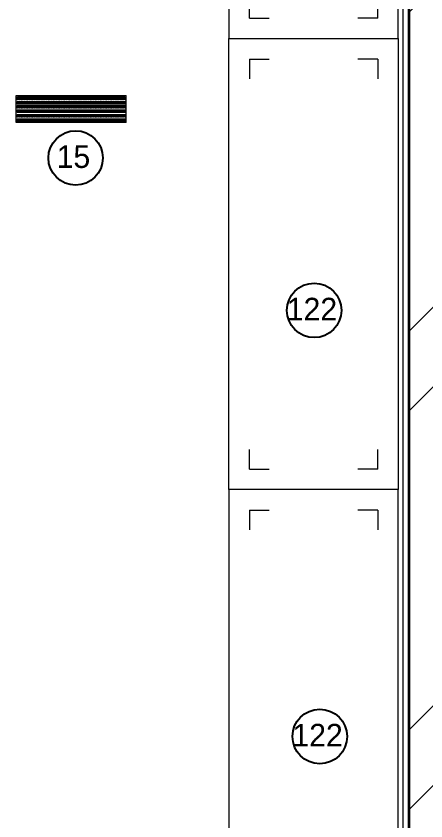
# Model space of a CAD drawing. Header units: millimetres. Extents: x -34838 to 729576, y -214038 to 121482.
# Drawn here: x 610618 to 612070, y -54124 to -51269 of the extents above; entities that cross this region are included whole.
import ezdxf

# ---------------------------------------------------------------- set-up
doc = ezdxf.new("R2010")
doc.units = ezdxf.units.MM
doc.header["$MEASUREMENT"] = 0
for name, color, linetype, lineweight in [('S-Prof__Обладнання__Мухоловки', 160, 'Continuous', 5), ('АБ _ 0 _ СТІНИ _ ЗОВНІШНІ .3D_Ном._пера__27', 7, 'Continuous', 35), ('АП _ ТЕП _ ЗОНИ ПРИМІЩЕНЬ .3D_Ном._пера__122', 255, 'Continuous', 0), ('ТХ Вспомогательное оборудование', 86, 'Continuous', 9)]:
    doc.layers.add(name, color=color, linetype=linetype, lineweight=lineweight)
doc.layers.add('АБ _ 0 _ СТІНИ _ ЗОВНІШНІ .3D', color=7, linetype='Continuous')

# ---------------------------------------------------------------- blocks, each defined once
blk = doc.blocks.new('Стена_37_4', base_point=(85890, -2075))
at = {"layer": 'АБ _ 0 _ СТІНИ _ ЗОВНІШНІ .3D', "linetype": 'Continuous', "lineweight": 0, "true_color": 0x000000}
h = blk.add_hatch(dxfattribs=at)
h.set_pattern_fill('М___ЦЕГЛА_ОБЛИЧКУВАЛЬНА__3E', color=18, style=0, pattern_type=2)
h.set_pattern_definition([(45, (0, 0), (-707.107, 707.107), []), (45, (-141.4, 141.4), (-707.107, 707.107), [])])
h.paths.add_polyline_path([(85830, 6910.5), (85830, -1950), (85950, -1950), (85950, 6910.5)])
at = {"layer": 'АБ _ 0 _ СТІНИ _ ЗОВНІШНІ .3D_Ном._пера__27', "color": 7, "linetype": 'Continuous', "lineweight": 35}
blk.add_line((85830, 6910.5), (85830, -1950), dxfattribs=at)
blk = doc.blocks.new('Стеллаж СН-1600 серия 600')
at = {"layer": 'ТХ Вспомогательное оборудование', "color": 0}
blk.add_lwpolyline([(0, 0), (1600, 0), (1600, 600), (0, 600)], close=True, dxfattribs=at)
for points in [[(72.7, 527.3), (72.7, 457.3)], [(72.7, 527.3), (142.7, 527.3)], [(1527.3, 527.3), (1457.3, 527.3)], [(1527.3, 527.3), (1527.3, 457.3)], [(72.7, 72.7), (72.7, 142.7)], [(1527.3, 72.7), (1527.3, 142.7)], [(72.7, 72.7), (142.7, 72.7)], [(1527.3, 72.7), (1457.3, 72.7)]]:
    blk.add_lwpolyline(points, dxfattribs=at)
blk = doc.blocks.new('Лампа')
for p, q in [((410591542.8, 1679304307.7), (410591932.8, 1679304307.7)), ((410591542.8, 1679304307.7), (410591542.8, 1679304302.7)), ((410591542.8, 1679304302.7), (410591542.8, 1679304297.7)), ((410591547.8, 1679304300.2), (410591542.8, 1679304300.2)), ((410591547.8, 1679304305.2), (410591928.1, 1679304305.2)), ((410591547.8, 1679304295.2), (410591547.8, 1679304305.2)), ((410591547.8, 1679304300.2), (410591928.2, 1679304300.2)), ((410591928.1, 1679304305.2), (410591928.2, 1679304295.2)), ((410591928.2, 1679304300.2), (410591933.1, 1679304300.2)), ((410591932.8, 1679304307.7), (410591932.8, 1679304302.7)), ((410591932.8, 1679304302.7), (410591932.8, 1679304297.7)), ((410591542.8, 1679304297.7), (410591542.8, 1679304292.7)), ((410591542.8, 1679304292.7), (410591542.8, 1679304287.7)), ((410591542.8, 1679304287.7), (410591542.8, 1679304282.7)), ((410591547.8, 1679304284.6), (410591542.8, 1679304284.6)), ((410591542.8, 1679304282.7), (410591542.8, 1679304277.7)), ((410591542.8, 1679304277.7), (410591542.8, 1679304272.7)), ((410591542.8, 1679304272.7), (410591542.8, 1679304267.7)), ((410591928.1, 1679304295.2), (410591547.8, 1679304295.2)), ((410591547.8, 1679304279.6), (410591547.8, 1679304289.6)), ((410591547.8, 1679304284.6), (410591928.2, 1679304284.6)), ((410591928.1, 1679304279.6), (410591547.8, 1679304279.6)), ((410591547.8, 1679304273.3), (410591928.1, 1679304273.3)), ((410591547.8, 1679304263.3), (410591547.8, 1679304273.3)), ((410591928.1, 1679304289.6), (410591928.2, 1679304279.6)), ((410591928.1, 1679304273.3), (410591928.2, 1679304263.3)), ((410591928.2, 1679304284.6), (410591933.1, 1679304284.6)), ((410591932.8, 1679304297.7), (410591932.8, 1679304277.7)), ((410591932.8, 1679304277.7), (410591932.8, 1679304272.7)), ((410591932.8, 1679304272.7), (410591932.8, 1679304267.7)), ((410591547.8, 1679304268.3), (410591542.8, 1679304268.3)), ((410591542.8, 1679304267.7), (410591542.8, 1679304262.7)), ((410591542.8, 1679304262.7), (410591542.8, 1679304257.7)), ((410591542.8, 1679304257.7), (410591542.8, 1679304252.7)), ((410591547.8, 1679304252.8), (410591542.8, 1679304252.8)), ((410591542.8, 1679304252.7), (410591542.8, 1679304247.7)), ((410591542.8, 1679304247.7), (410591542.8, 1679304242.7)), ((410591542.8, 1679304242.7), (410591542.8, 1679304237.7)), ((410591547.8, 1679304268.3), (410591928.2, 1679304268.3)), ((410591928.1, 1679304263.3), (410591547.8, 1679304263.3)), ((410591547.8, 1679304247.8), (410591547.8, 1679304257.8)), ((410591547.8, 1679304252.8), (410591928.2, 1679304252.8)), ((410591928.1, 1679304247.8), (410591547.8, 1679304247.8)), ((410591547.8, 1679304243.3), (410591928.1, 1679304243.3)), ((410591547.8, 1679304233.3), (410591547.8, 1679304243.3)), ((410591928.1, 1679304257.8), (410591928.2, 1679304247.8)), ((410591928.1, 1679304243.3), (410591928.2, 1679304233.3)), ((410591928.2, 1679304268.3), (410591933.1, 1679304268.3)), ((410591928.2, 1679304252.8), (410591933.1, 1679304252.8)), ((410591932.8, 1679304267.7), (410591932.8, 1679304262.7)), ((410591932.8, 1679304262.7), (410591932.8, 1679304257.7)), ((410591932.8, 1679304257.7), (410591932.8, 1679304252.7)), ((410591932.8, 1679304252.7), (410591932.8, 1679304247.7)), ((410591932.8, 1679304247.7), (410591932.8, 1679304242.7)), ((410591932.8, 1679304242.7), (410591932.8, 1679304237.7)), ((410591547.8, 1679304238.3), (410591542.8, 1679304238.3)), ((410591542.8, 1679304237.7), (410591542.8, 1679304232.7)), ((410591542.8, 1679304232.7), (410591542.8, 1679304227.7)), ((410591542.8, 1679304227.7), (410591542.8, 1679304222.7)), ((410591547.8, 1679304222.8), (410591542.8, 1679304222.8)), ((410591542.8, 1679304222.7), (410591542.8, 1679304217.7)), ((410591542.8, 1679304217.7), (410591542.8, 1679304212.7)), ((410591547.8, 1679304238.3), (410591928.2, 1679304238.3)), ((410591928.1, 1679304233.3), (410591547.8, 1679304233.3)), ((410591547.8, 1679304217.8), (410591547.8, 1679304227.8)), ((410591547.8, 1679304222.8), (410591928.2, 1679304222.8)), ((410591928.1, 1679304217.8), (410591547.8, 1679304217.8)), ((410591928.1, 1679304227.8), (410591928.2, 1679304217.8)), ((410591928.2, 1679304238.3), (410591933.1, 1679304238.3)), ((410591928.2, 1679304222.8), (410591933.1, 1679304222.8)), ((410591932.8, 1679304237.7), (410591932.8, 1679304232.7)), ((410591932.8, 1679304232.7), (410591932.8, 1679304227.7)), ((410591932.8, 1679304227.7), (410591932.8, 1679304222.7)), ((410591932.8, 1679304222.7), (410591932.8, 1679304217.7)), ((410591932.8, 1679304217.7), (410591932.8, 1679304212.7)), ((410591932.8, 1679304212.7), (410591542.8, 1679304212.7))]:
    blk.add_line(p, q)
for points in [[(410591547.8, 1679304300.2), (410591547.8, 1679304305.2), (410591547.8, 1679304295.2)], [(410591547.8, 1679304295.2), (410591547.8, 1679304305.2)], [(410591547.8, 1679304284.6), (410591547.8, 1679304289.6), (410591547.8, 1679304279.6)], [(410591547.8, 1679304279.6), (410591547.8, 1679304289.6)], [(410591547.8, 1679304268.3), (410591547.8, 1679304273.3), (410591547.8, 1679304263.3)], [(410591547.8, 1679304263.3), (410591547.8, 1679304273.3)], [(410591547.8, 1679304252.8), (410591547.8, 1679304257.8), (410591547.8, 1679304247.8)], [(410591547.8, 1679304247.8), (410591547.8, 1679304257.8)], [(410591547.8, 1679304238.3), (410591547.8, 1679304243.3), (410591547.8, 1679304233.3)], [(410591547.8, 1679304233.3), (410591547.8, 1679304243.3)], [(410591547.8, 1679304222.8), (410591547.8, 1679304227.8), (410591547.8, 1679304217.8)], [(410591547.8, 1679304217.8), (410591547.8, 1679304227.8)]]:
    blk.add_lwpolyline(points)
for centre in [(410591547.8, 1679304300.2), (410591550.1, 1679304300.2), (410591550.1, 1679304300.2), (410591552.3, 1679304300.2), (410591554.5, 1679304300.2), (410591554.5, 1679304300.2), (410591556.7, 1679304300.2), (410591558.9, 1679304300.2), (410591558.9, 1679304300.2), (410591561.2, 1679304300.2), (410591563.4, 1679304300.2), (410591563.4, 1679304300.2), (410591565.5, 1679304300.1), (410591567.8, 1679304300.1), (410591567.8, 1679304300.1), (410591570, 1679304300.1), (410591572.2, 1679304300.1), (410591572.2, 1679304300.1), (410591574.4, 1679304300.1), (410591576.7, 1679304300.1), (410591576.7, 1679304300.1), (410591578.9, 1679304300.1), (410591581.1, 1679304300.1), (410591581.1, 1679304300.1), (410591583.3, 1679304300.2), (410591585.6, 1679304300.2), (410591585.6, 1679304300.2), (410591587.8, 1679304300.2), (410591590, 1679304300.2), (410591590, 1679304300.2), (410591592.2, 1679304300.2), (410591594.5, 1679304300.2), (410591594.5, 1679304300.2), (410591596.7, 1679304300.2), (410591598.9, 1679304300.2), (410591598.9, 1679304300.2), (410591601.1, 1679304300.2), (410591603.4, 1679304300.2), (410591603.4, 1679304300.2), (410591605.6, 1679304300.2), (410591607.8, 1679304300.2), (410591607.8, 1679304300.2), (410591610, 1679304300.2), (410591612.2, 1679304300.2), (410591612.2, 1679304300.2), (410591614.5, 1679304300.2), (410591616.7, 1679304300.2), (410591616.7, 1679304300.2), (410591618.9, 1679304300.2), (410591621.1, 1679304300.2), (410591621.1, 1679304300.2), (410591623.4, 1679304300.2), (410591625.6, 1679304300.2), (410591625.6, 1679304300.2), (410591627.8, 1679304300.2), (410591630, 1679304300.2), (410591630, 1679304300.2), (410591632.3, 1679304300.2), (410591634.5, 1679304300.2), (410591634.5, 1679304300.2), (410591636.6, 1679304300.1), (410591638.9, 1679304300.1), (410591638.9, 1679304300.1), (410591641.1, 1679304300.1), (410591643.3, 1679304300.1), (410591643.3, 1679304300.1), (410591645.5, 1679304300.1), (410591647.8, 1679304300.1), (410591647.8, 1679304300.1), (410591650, 1679304300.1), (410591652.2, 1679304300.1), (410591652.2, 1679304300.1), (410591654.4, 1679304300.2), (410591656.6, 1679304300.2), (410591656.6, 1679304300.2), (410591658.9, 1679304300.2), (410591661.1, 1679304300.2), (410591661.1, 1679304300.2), (410591663.3, 1679304300.2), (410591665.5, 1679304300.2), (410591665.5, 1679304300.2), (410591667.8, 1679304300.2), (410591670, 1679304300.2), (410591670, 1679304300.2), (410591672.2, 1679304300.2), (410591674.4, 1679304300.2), (410591674.4, 1679304300.2), (410591676.7, 1679304300.2), (410591678.9, 1679304300.2), (410591678.9, 1679304300.2), (410591681.1, 1679304300.2), (410591683.3, 1679304300.2), (410591683.3, 1679304300.2), (410591685.6, 1679304300.2), (410591687.8, 1679304300.2), (410591687.8, 1679304300.2), (410591690, 1679304300.2), (410591692.2, 1679304300.2), (410591692.2, 1679304300.2), (410591694.5, 1679304300.2), (410591696.7, 1679304300.2), (410591696.7, 1679304300.2), (410591698.9, 1679304300.2), (410591701.1, 1679304300.2), (410591701.1, 1679304300.2), (410591703.3, 1679304300.2), (410591705.6, 1679304300.2), (410591705.6, 1679304300.2), (410591707.7, 1679304300.1), (410591709.9, 1679304300.1), (410591709.9, 1679304300.1), (410591712.2, 1679304300.1), (410591714.4, 1679304300.1), (410591714.4, 1679304300.1), (410591716.6, 1679304300.1), (410591718.8, 1679304300.1), (410591718.8, 1679304300.1), (410591721.1, 1679304300.1), (410591723.3, 1679304300.1), (410591723.3, 1679304300.1), (410591725.5, 1679304300.2), (410591727.7, 1679304300.2), (410591727.7, 1679304300.2), (410591730, 1679304300.2), (410591732.2, 1679304300.2), (410591732.2, 1679304300.2), (410591734.4, 1679304300.2), (410591736.6, 1679304300.2), (410591736.6, 1679304300.2), (410591738.9, 1679304300.2), (410591741.1, 1679304300.2), (410591741.1, 1679304300.2), (410591743.3, 1679304300.2), (410591745.5, 1679304300.2), (410591745.5, 1679304300.2), (410591747.8, 1679304300.2), (410591750, 1679304300.2), (410591750, 1679304300.2), (410591752.2, 1679304300.2), (410591754.4, 1679304300.2), (410591754.4, 1679304300.2), (410591756.6, 1679304300.2), (410591758.9, 1679304300.2), (410591758.9, 1679304300.2), (410591761.1, 1679304300.2), (410591763.3, 1679304300.2), (410591763.3, 1679304300.2), (410591765.5, 1679304300.2), (410591767.8, 1679304300.2), (410591767.8, 1679304300.2), (410591770, 1679304300.2), (410591772.2, 1679304300.2), (410591772.2, 1679304300.2), (410591774.4, 1679304300.2), (410591776.7, 1679304300.2), (410591776.7, 1679304300.2), (410591778.8, 1679304300.1), (410591781, 1679304300.1), (410591781, 1679304300.1), (410591783.3, 1679304300.1), (410591785.5, 1679304300.1), (410591785.5, 1679304300.1), (410591787.7, 1679304300.1), (410591789.9, 1679304300.1), (410591789.9, 1679304300.1), (410591792.2, 1679304300.1), (410591794.4, 1679304300.1), (410591794.4, 1679304300.1), (410591796.6, 1679304300.2), (410591798.8, 1679304300.2), (410591798.8, 1679304300.2), (410591801.1, 1679304300.2), (410591803.3, 1679304300.2), (410591803.3, 1679304300.2), (410591805.5, 1679304300.2), (410591807.7, 1679304300.2), (410591807.7, 1679304300.2), (410591809.9, 1679304300.2), (410591812.2, 1679304300.2), (410591812.2, 1679304300.2), (410591814.4, 1679304300.2), (410591816.6, 1679304300.2), (410591816.6, 1679304300.2), (410591818.8, 1679304300.2), (410591821.1, 1679304300.2), (410591821.1, 1679304300.2), (410591823.3, 1679304300.2), (410591825.5, 1679304300.2), (410591825.5, 1679304300.2), (410591827.7, 1679304300.2), (410591830, 1679304300.2), (410591830, 1679304300.2), (410591832.2, 1679304300.2), (410591834.4, 1679304300.2), (410591834.4, 1679304300.2), (410591836.6, 1679304300.2), (410591838.9, 1679304300.2), (410591838.9, 1679304300.2), (410591841.1, 1679304300.2), (410591843.3, 1679304300.2), (410591843.3, 1679304300.2), (410591845.5, 1679304300.2), (410591847.8, 1679304300.2), (410591847.8, 1679304300.2), (410591849.9, 1679304300.1), (410591852.1, 1679304300.1), (410591852.1, 1679304300.1), (410591854.4, 1679304300.1), (410591856.6, 1679304300.1), (410591856.6, 1679304300.1), (410591858.8, 1679304300.1), (410591861, 1679304300.1), (410591861, 1679304300.1), (410591863.2, 1679304300.1), (410591865.5, 1679304300.1), (410591865.5, 1679304300.1), (410591867.7, 1679304300.2), (410591869.9, 1679304300.2), (410591869.9, 1679304300.2), (410591872.1, 1679304300.2), (410591874.4, 1679304300.2), (410591874.4, 1679304300.2), (410591876.6, 1679304300.2), (410591878.8, 1679304300.2), (410591878.8, 1679304300.2), (410591881, 1679304300.2), (410591883.3, 1679304300.2), (410591883.3, 1679304300.2), (410591885.5, 1679304300.2), (410591887.7, 1679304300.2), (410591887.7, 1679304300.2), (410591889.9, 1679304300.2), (410591892.2, 1679304300.2), (410591892.2, 1679304300.2), (410591894.4, 1679304300.2), (410591896.6, 1679304300.2), (410591896.6, 1679304300.2), (410591898.8, 1679304300.2), (410591901, 1679304300.2), (410591901, 1679304300.2), (410591903.3, 1679304300.2), (410591905.5, 1679304300.2), (410591905.5, 1679304300.2), (410591907.7, 1679304300.2), (410591909.9, 1679304300.2), (410591909.9, 1679304300.2), (410591912.2, 1679304300.2), (410591914.4, 1679304300.2), (410591914.4, 1679304300.2), (410591916.6, 1679304300.2), (410591918.8, 1679304300.2), (410591918.8, 1679304300.2), (410591921, 1679304300.1), (410591923.2, 1679304300.1), (410591923.2, 1679304300.1), (410591925.4, 1679304300.1), (410591927.7, 1679304300.1), (410591927.7, 1679304300.1), (410591547.8, 1679304284.6), (410591547.8, 1679304268.3), (410591550.1, 1679304284.6), (410591550.1, 1679304284.6), (410591550.1, 1679304268.3), (410591550.1, 1679304268.3), (410591552.3, 1679304284.6), (410591552.3, 1679304268.3), (410591554.5, 1679304284.6), (410591554.5, 1679304284.6), (410591554.5, 1679304268.3), (410591554.5, 1679304268.3), (410591556.7, 1679304284.6), (410591556.7, 1679304268.3), (410591558.9, 1679304284.6), (410591558.9, 1679304284.6), (410591558.9, 1679304268.3), (410591558.9, 1679304268.3), (410591561.2, 1679304284.6), (410591561.2, 1679304268.3), (410591563.4, 1679304284.6), (410591563.4, 1679304284.6), (410591563.4, 1679304268.3), (410591563.4, 1679304268.3), (410591565.5, 1679304284.6), (410591565.5, 1679304268.3), (410591567.8, 1679304284.6), (410591567.8, 1679304284.6), (410591567.8, 1679304268.3), (410591567.8, 1679304268.3), (410591570, 1679304284.6), (410591570, 1679304268.3), (410591572.2, 1679304284.6), (410591572.2, 1679304284.6), (410591572.2, 1679304268.3), (410591572.2, 1679304268.3), (410591574.4, 1679304284.6), (410591574.4, 1679304268.3), (410591576.7, 1679304284.6), (410591576.7, 1679304284.6), (410591576.7, 1679304268.3), (410591576.7, 1679304268.3), (410591578.9, 1679304284.6), (410591578.9, 1679304268.3), (410591581.1, 1679304284.6), (410591581.1, 1679304284.6), (410591581.1, 1679304268.3), (410591581.1, 1679304268.3), (410591583.3, 1679304284.6), (410591583.3, 1679304268.3), (410591585.6, 1679304284.6), (410591585.6, 1679304284.6), (410591585.6, 1679304268.3), (410591585.6, 1679304268.3), (410591587.8, 1679304284.6), (410591587.8, 1679304268.3), (410591590, 1679304284.6), (410591590, 1679304284.6), (410591590, 1679304268.3), (410591590, 1679304268.3), (410591592.2, 1679304284.6), (410591592.2, 1679304268.3), (410591594.5, 1679304284.6), (410591594.5, 1679304284.6), (410591594.5, 1679304268.3), (410591594.5, 1679304268.3), (410591596.7, 1679304284.6), (410591596.7, 1679304268.3), (410591598.9, 1679304284.6), (410591598.9, 1679304284.6), (410591598.9, 1679304268.3), (410591598.9, 1679304268.3), (410591601.1, 1679304284.6), (410591601.1, 1679304268.3), (410591603.4, 1679304284.6), (410591603.4, 1679304284.6), (410591603.4, 1679304268.3), (410591603.4, 1679304268.3), (410591605.6, 1679304284.6), (410591605.6, 1679304268.3), (410591607.8, 1679304284.6), (410591607.8, 1679304284.6), (410591607.8, 1679304268.3), (410591607.8, 1679304268.3), (410591610, 1679304284.6), (410591610, 1679304268.3), (410591612.2, 1679304284.6), (410591612.2, 1679304284.6), (410591612.2, 1679304268.3), (410591612.2, 1679304268.3), (410591614.5, 1679304284.6), (410591614.5, 1679304268.3), (410591616.7, 1679304284.6), (410591616.7, 1679304284.6), (410591616.7, 1679304268.3), (410591616.7, 1679304268.3), (410591618.9, 1679304284.6), (410591618.9, 1679304268.3), (410591621.1, 1679304284.6), (410591621.1, 1679304284.6), (410591621.1, 1679304268.3), (410591621.1, 1679304268.3), (410591623.4, 1679304284.6), (410591623.4, 1679304268.3), (410591625.6, 1679304284.6), (410591625.6, 1679304284.6), (410591625.6, 1679304268.3), (410591625.6, 1679304268.3), (410591627.8, 1679304284.6), (410591627.8, 1679304268.3), (410591630, 1679304284.6), (410591630, 1679304284.6), (410591630, 1679304268.3), (410591630, 1679304268.3), (410591632.3, 1679304284.6), (410591632.3, 1679304268.3), (410591634.5, 1679304284.6), (410591634.5, 1679304284.6), (410591634.5, 1679304268.3), (410591634.5, 1679304268.3), (410591636.6, 1679304284.6), (410591636.6, 1679304268.3), (410591638.9, 1679304284.6), (410591638.9, 1679304284.6), (410591638.9, 1679304268.3), (410591638.9, 1679304268.3), (410591641.1, 1679304284.6), (410591641.1, 1679304268.3), (410591643.3, 1679304284.6), (410591643.3, 1679304284.6), (410591643.3, 1679304268.3), (410591643.3, 1679304268.3), (410591645.5, 1679304284.6), (410591645.5, 1679304268.3), (410591647.8, 1679304284.6), (410591647.8, 1679304284.6), (410591647.8, 1679304268.3), (410591647.8, 1679304268.3), (410591650, 1679304284.6), (410591650, 1679304268.3), (410591652.2, 1679304284.6), (410591652.2, 1679304284.6), (410591652.2, 1679304268.3), (410591652.2, 1679304268.3), (410591654.4, 1679304284.6), (410591654.4, 1679304268.3), (410591656.6, 1679304284.6), (410591656.6, 1679304284.6), (410591656.6, 1679304268.3), (410591656.6, 1679304268.3), (410591658.9, 1679304284.6), (410591658.9, 1679304268.3), (410591661.1, 1679304284.6), (410591661.1, 1679304284.6), (410591661.1, 1679304268.3), (410591661.1, 1679304268.3), (410591663.3, 1679304284.6), (410591663.3, 1679304268.3), (410591665.5, 1679304284.6), (410591665.5, 1679304284.6), (410591665.5, 1679304268.3), (410591665.5, 1679304268.3), (410591667.8, 1679304284.6), (410591667.8, 1679304268.3), (410591670, 1679304284.6), (410591670, 1679304284.6), (410591670, 1679304268.3), (410591670, 1679304268.3), (410591672.2, 1679304284.6), (410591672.2, 1679304268.3), (410591674.4, 1679304284.6), (410591674.4, 1679304284.6), (410591674.4, 1679304268.3), (410591674.4, 1679304268.3), (410591676.7, 1679304284.6), (410591676.7, 1679304268.3), (410591678.9, 1679304284.6), (410591678.9, 1679304284.6), (410591678.9, 1679304268.3), (410591678.9, 1679304268.3), (410591681.1, 1679304284.6), (410591681.1, 1679304268.3), (410591683.3, 1679304284.6), (410591683.3, 1679304284.6), (410591683.3, 1679304268.3), (410591683.3, 1679304268.3), (410591685.6, 1679304284.6), (410591685.6, 1679304268.3), (410591687.8, 1679304284.6), (410591687.8, 1679304284.6), (410591687.8, 1679304268.3), (410591687.8, 1679304268.3), (410591690, 1679304284.6), (410591690, 1679304268.3), (410591692.2, 1679304284.6), (410591692.2, 1679304284.6), (410591692.2, 1679304268.3), (410591692.2, 1679304268.3), (410591694.5, 1679304284.6), (410591694.5, 1679304268.3), (410591696.7, 1679304284.6), (410591696.7, 1679304284.6), (410591696.7, 1679304268.3), (410591696.7, 1679304268.3), (410591698.9, 1679304284.6), (410591698.9, 1679304268.3), (410591701.1, 1679304284.6), (410591701.1, 1679304284.6), (410591701.1, 1679304268.3), (410591701.1, 1679304268.3), (410591703.3, 1679304284.6), (410591703.3, 1679304268.3), (410591705.6, 1679304284.6), (410591705.6, 1679304284.6), (410591705.6, 1679304268.3), (410591705.6, 1679304268.3), (410591707.7, 1679304284.6), (410591707.7, 1679304268.3), (410591709.9, 1679304284.6), (410591709.9, 1679304284.6), (410591709.9, 1679304268.3), (410591709.9, 1679304268.3), (410591712.2, 1679304284.6), (410591712.2, 1679304268.3), (410591714.4, 1679304284.6), (410591714.4, 1679304284.6), (410591714.4, 1679304268.3), (410591714.4, 1679304268.3), (410591716.6, 1679304284.6), (410591716.6, 1679304268.3), (410591718.8, 1679304284.6), (410591718.8, 1679304284.6), (410591718.8, 1679304268.3), (410591718.8, 1679304268.3), (410591721.1, 1679304284.6), (410591721.1, 1679304268.3), (410591723.3, 1679304284.6), (410591723.3, 1679304284.6), (410591723.3, 1679304268.3), (410591723.3, 1679304268.3), (410591725.5, 1679304284.6), (410591725.5, 1679304268.3), (410591727.7, 1679304284.6), (410591727.7, 1679304284.6), (410591727.7, 1679304268.3), (410591727.7, 1679304268.3), (410591730, 1679304284.6), (410591730, 1679304268.3), (410591732.2, 1679304284.6), (410591732.2, 1679304284.6), (410591732.2, 1679304268.3), (410591732.2, 1679304268.3), (410591734.4, 1679304284.6), (410591734.4, 1679304268.3), (410591736.6, 1679304284.6), (410591736.6, 1679304284.6), (410591736.6, 1679304268.3), (410591736.6, 1679304268.3), (410591738.9, 1679304284.6), (410591738.9, 1679304268.3), (410591741.1, 1679304284.6), (410591741.1, 1679304284.6), (410591741.1, 1679304268.3), (410591741.1, 1679304268.3), (410591743.3, 1679304284.6), (410591743.3, 1679304268.3), (410591745.5, 1679304284.6), (410591745.5, 1679304284.6), (410591745.5, 1679304268.3), (410591745.5, 1679304268.3), (410591747.8, 1679304284.6), (410591747.8, 1679304268.3), (410591750, 1679304284.6), (410591750, 1679304284.6), (410591750, 1679304268.3), (410591750, 1679304268.3), (410591752.2, 1679304284.6), (410591752.2, 1679304268.3), (410591754.4, 1679304284.6), (410591754.4, 1679304284.6), (410591754.4, 1679304268.3), (410591754.4, 1679304268.3), (410591756.6, 1679304284.6), (410591756.6, 1679304268.3), (410591758.9, 1679304284.6), (410591758.9, 1679304284.6), (410591758.9, 1679304268.3), (410591758.9, 1679304268.3), (410591761.1, 1679304284.6), (410591761.1, 1679304268.3), (410591763.3, 1679304284.6), (410591763.3, 1679304284.6), (410591763.3, 1679304268.3), (410591763.3, 1679304268.3), (410591765.5, 1679304284.6), (410591765.5, 1679304268.3), (410591767.8, 1679304284.6), (410591767.8, 1679304284.6), (410591767.8, 1679304268.3), (410591767.8, 1679304268.3), (410591770, 1679304284.6), (410591770, 1679304268.3), (410591772.2, 1679304284.6), (410591772.2, 1679304284.6), (410591772.2, 1679304268.3), (410591772.2, 1679304268.3), (410591774.4, 1679304284.6), (410591774.4, 1679304268.3), (410591776.7, 1679304284.6), (410591776.7, 1679304284.6), (410591776.7, 1679304268.3), (410591776.7, 1679304268.3), (410591778.8, 1679304284.6), (410591778.8, 1679304268.3), (410591781, 1679304284.6), (410591781, 1679304284.6), (410591781, 1679304268.3), (410591781, 1679304268.3), (410591783.3, 1679304284.6), (410591783.3, 1679304268.3), (410591785.5, 1679304284.6), (410591785.5, 1679304284.6), (410591785.5, 1679304268.3), (410591785.5, 1679304268.3), (410591787.7, 1679304284.6), (410591787.7, 1679304268.3), (410591789.9, 1679304284.6), (410591789.9, 1679304284.6), (410591789.9, 1679304268.3), (410591789.9, 1679304268.3), (410591792.2, 1679304284.6), (410591792.2, 1679304268.3), (410591794.4, 1679304284.6), (410591794.4, 1679304284.6), (410591794.4, 1679304268.3), (410591794.4, 1679304268.3), (410591796.6, 1679304284.6), (410591796.6, 1679304268.3), (410591798.8, 1679304284.6), (410591798.8, 1679304284.6), (410591798.8, 1679304268.3), (410591798.8, 1679304268.3), (410591801.1, 1679304284.6), (410591801.1, 1679304268.3), (410591803.3, 1679304284.6), (410591803.3, 1679304284.6), (410591803.3, 1679304268.3), (410591803.3, 1679304268.3), (410591805.5, 1679304284.6), (410591805.5, 1679304268.3), (410591807.7, 1679304284.6), (410591807.7, 1679304284.6), (410591807.7, 1679304268.3), (410591807.7, 1679304268.3), (410591809.9, 1679304284.6), (410591809.9, 1679304268.3), (410591812.2, 1679304284.6), (410591812.2, 1679304284.6), (410591812.2, 1679304268.3), (410591812.2, 1679304268.3), (410591814.4, 1679304284.6), (410591814.4, 1679304268.3), (410591816.6, 1679304284.6), (410591816.6, 1679304284.6), (410591816.6, 1679304268.3), (410591816.6, 1679304268.3), (410591818.8, 1679304284.6), (410591818.8, 1679304268.3), (410591821.1, 1679304284.6), (410591821.1, 1679304284.6), (410591821.1, 1679304268.3), (410591821.1, 1679304268.3), (410591823.3, 1679304284.6), (410591823.3, 1679304268.3), (410591825.5, 1679304284.6), (410591825.5, 1679304284.6), (410591825.5, 1679304268.3), (410591825.5, 1679304268.3), (410591827.7, 1679304284.6), (410591827.7, 1679304268.3), (410591830, 1679304284.6), (410591830, 1679304284.6), (410591830, 1679304268.3), (410591830, 1679304268.3), (410591832.2, 1679304284.6), (410591832.2, 1679304268.3), (410591834.4, 1679304284.6), (410591834.4, 1679304284.6), (410591834.4, 1679304268.3), (410591834.4, 1679304268.3), (410591836.6, 1679304284.6), (410591836.6, 1679304268.3), (410591838.9, 1679304284.6), (410591838.9, 1679304284.6), (410591838.9, 1679304268.3), (410591838.9, 1679304268.3), (410591841.1, 1679304284.6), (410591841.1, 1679304268.3), (410591843.3, 1679304284.6), (410591843.3, 1679304284.6), (410591843.3, 1679304268.3), (410591843.3, 1679304268.3), (410591845.5, 1679304284.6), (410591845.5, 1679304268.3), (410591847.8, 1679304284.6), (410591847.8, 1679304284.6), (410591847.8, 1679304268.3), (410591847.8, 1679304268.3), (410591849.9, 1679304284.6), (410591849.9, 1679304268.3), (410591852.1, 1679304284.6), (410591852.1, 1679304284.6), (410591852.1, 1679304268.3), (410591852.1, 1679304268.3), (410591854.4, 1679304284.6), (410591854.4, 1679304268.3), (410591856.6, 1679304284.6), (410591856.6, 1679304284.6), (410591856.6, 1679304268.3), (410591856.6, 1679304268.3), (410591858.8, 1679304284.6), (410591858.8, 1679304268.3), (410591861, 1679304284.6), (410591861, 1679304284.6), (410591861, 1679304268.3), (410591861, 1679304268.3), (410591863.2, 1679304284.6), (410591863.2, 1679304268.3), (410591865.5, 1679304284.6), (410591865.5, 1679304284.6), (410591865.5, 1679304268.3), (410591865.5, 1679304268.3), (410591867.7, 1679304284.6), (410591867.7, 1679304268.3), (410591869.9, 1679304284.6), (410591869.9, 1679304284.6), (410591869.9, 1679304268.3), (410591869.9, 1679304268.3), (410591872.1, 1679304284.6), (410591872.1, 1679304268.3), (410591874.4, 1679304284.6), (410591874.4, 1679304284.6), (410591874.4, 1679304268.3), (410591874.4, 1679304268.3), (410591876.6, 1679304284.6), (410591876.6, 1679304268.3), (410591878.8, 1679304284.6), (410591878.8, 1679304284.6), (410591878.8, 1679304268.3), (410591878.8, 1679304268.3), (410591881, 1679304284.6), (410591881, 1679304268.3), (410591883.3, 1679304284.6), (410591883.3, 1679304284.6), (410591883.3, 1679304268.3), (410591883.3, 1679304268.3), (410591885.5, 1679304284.6), (410591885.5, 1679304268.3), (410591887.7, 1679304284.6), (410591887.7, 1679304284.6), (410591887.7, 1679304268.3), (410591887.7, 1679304268.3), (410591889.9, 1679304284.6), (410591889.9, 1679304268.3), (410591892.2, 1679304284.6), (410591892.2, 1679304284.6), (410591892.2, 1679304268.3), (410591892.2, 1679304268.3), (410591894.4, 1679304284.6), (410591894.4, 1679304268.3), (410591896.6, 1679304284.6), (410591896.6, 1679304284.6), (410591896.6, 1679304268.3), (410591896.6, 1679304268.3), (410591898.8, 1679304284.6), (410591898.8, 1679304268.3), (410591901, 1679304284.6), (410591901, 1679304284.6), (410591901, 1679304268.3), (410591901, 1679304268.3), (410591903.3, 1679304284.6), (410591903.3, 1679304268.3), (410591905.5, 1679304284.6), (410591905.5, 1679304284.6), (410591905.5, 1679304268.3), (410591905.5, 1679304268.3), (410591907.7, 1679304284.6), (410591907.7, 1679304268.3), (410591909.9, 1679304284.6), (410591909.9, 1679304284.6), (410591909.9, 1679304268.3), (410591909.9, 1679304268.3), (410591912.2, 1679304284.6), (410591912.2, 1679304268.3), (410591914.4, 1679304284.6), (410591914.4, 1679304284.6), (410591914.4, 1679304268.3), (410591914.4, 1679304268.3), (410591916.6, 1679304284.6), (410591916.6, 1679304268.3), (410591918.8, 1679304284.6), (410591918.8, 1679304284.6), (410591918.8, 1679304268.3), (410591918.8, 1679304268.3), (410591921, 1679304284.6), (410591921, 1679304268.3), (410591923.2, 1679304284.6), (410591923.2, 1679304284.6), (410591923.2, 1679304268.3), (410591923.2, 1679304268.3), (410591925.4, 1679304284.6), (410591925.4, 1679304268.3), (410591927.7, 1679304284.6), (410591927.7, 1679304284.6), (410591927.7, 1679304268.3), (410591927.7, 1679304268.3), (410591547.8, 1679304252.8), (410591547.8, 1679304238.3), (410591550.1, 1679304252.8), (410591550.1, 1679304252.8), (410591550.1, 1679304238.3), (410591550.1, 1679304238.3), (410591552.3, 1679304252.8), (410591552.3, 1679304238.3), (410591554.5, 1679304252.8), (410591554.5, 1679304252.8), (410591554.5, 1679304238.3), (410591554.5, 1679304238.3), (410591556.7, 1679304252.8), (410591556.7, 1679304238.3), (410591558.9, 1679304252.8), (410591558.9, 1679304252.8), (410591558.9, 1679304238.3), (410591558.9, 1679304238.3), (410591561.2, 1679304252.8), (410591561.2, 1679304238.3), (410591563.4, 1679304252.8), (410591563.4, 1679304252.8), (410591563.4, 1679304238.3), (410591563.4, 1679304238.3), (410591565.5, 1679304252.7), (410591565.5, 1679304238.3), (410591567.8, 1679304252.7), (410591567.8, 1679304252.7), (410591567.8, 1679304238.3), (410591567.8, 1679304238.3), (410591570, 1679304252.7), (410591570, 1679304238.3), (410591572.2, 1679304252.7), (410591572.2, 1679304252.7), (410591572.2, 1679304238.3), (410591572.2, 1679304238.3), (410591574.4, 1679304252.7), (410591574.4, 1679304238.3), (410591576.7, 1679304252.7), (410591576.7, 1679304252.7), (410591576.7, 1679304238.3), (410591576.7, 1679304238.3), (410591578.9, 1679304252.7), (410591578.9, 1679304238.3), (410591581.1, 1679304252.7), (410591581.1, 1679304252.7), (410591581.1, 1679304238.3), (410591581.1, 1679304238.3), (410591583.3, 1679304252.8), (410591583.3, 1679304238.3), (410591585.6, 1679304252.8), (410591585.6, 1679304252.8), (410591585.6, 1679304238.3), (410591585.6, 1679304238.3), (410591587.8, 1679304252.8), (410591587.8, 1679304238.3), (410591590, 1679304252.8), (410591590, 1679304252.8), (410591590, 1679304238.3), (410591590, 1679304238.3), (410591592.2, 1679304252.8), (410591592.2, 1679304238.3), (410591594.5, 1679304252.8), (410591594.5, 1679304252.8), (410591594.5, 1679304238.3), (410591594.5, 1679304238.3), (410591596.7, 1679304252.8), (410591596.7, 1679304238.3), (410591598.9, 1679304252.8), (410591598.9, 1679304252.8), (410591598.9, 1679304238.3), (410591598.9, 1679304238.3), (410591601.1, 1679304252.8), (410591601.1, 1679304238.3), (410591603.4, 1679304252.8), (410591603.4, 1679304252.8), (410591603.4, 1679304238.3), (410591603.4, 1679304238.3), (410591605.6, 1679304252.8), (410591605.6, 1679304238.3), (410591607.8, 1679304252.8), (410591607.8, 1679304252.8), (410591607.8, 1679304238.3), (410591607.8, 1679304238.3), (410591610, 1679304252.8), (410591610, 1679304238.3), (410591612.2, 1679304252.8), (410591612.2, 1679304252.8), (410591612.2, 1679304238.3), (410591612.2, 1679304238.3), (410591614.5, 1679304252.8), (410591614.5, 1679304238.3), (410591616.7, 1679304252.8), (410591616.7, 1679304252.8), (410591616.7, 1679304238.3), (410591616.7, 1679304238.3), (410591618.9, 1679304252.8), (410591618.9, 1679304238.3), (410591621.1, 1679304252.8), (410591621.1, 1679304252.8), (410591621.1, 1679304238.3), (410591621.1, 1679304238.3), (410591623.4, 1679304252.8), (410591623.4, 1679304238.3), (410591625.6, 1679304252.8), (410591625.6, 1679304252.8), (410591625.6, 1679304238.3), (410591625.6, 1679304238.3), (410591627.8, 1679304252.8), (410591627.8, 1679304238.3), (410591630, 1679304252.8), (410591630, 1679304252.8), (410591630, 1679304238.3), (410591630, 1679304238.3), (410591632.3, 1679304252.8), (410591632.3, 1679304238.3), (410591634.5, 1679304252.8), (410591634.5, 1679304252.8), (410591634.5, 1679304238.3), (410591634.5, 1679304238.3), (410591636.6, 1679304252.7), (410591636.6, 1679304238.3), (410591638.9, 1679304252.7), (410591638.9, 1679304252.7), (410591638.9, 1679304238.3), (410591638.9, 1679304238.3), (410591641.1, 1679304252.7), (410591641.1, 1679304238.3), (410591643.3, 1679304252.7), (410591643.3, 1679304252.7), (410591643.3, 1679304238.3), (410591643.3, 1679304238.3), (410591645.5, 1679304252.7), (410591645.5, 1679304238.3), (410591647.8, 1679304252.7), (410591647.8, 1679304252.7), (410591647.8, 1679304238.3), (410591647.8, 1679304238.3), (410591650, 1679304252.7), (410591650, 1679304238.3), (410591652.2, 1679304252.7), (410591652.2, 1679304252.7), (410591652.2, 1679304238.3), (410591652.2, 1679304238.3), (410591654.4, 1679304252.8), (410591654.4, 1679304238.3), (410591656.6, 1679304252.8), (410591656.6, 1679304252.8), (410591656.6, 1679304238.3), (410591656.6, 1679304238.3), (410591658.9, 1679304252.8), (410591658.9, 1679304238.3), (410591661.1, 1679304252.8), (410591661.1, 1679304252.8), (410591661.1, 1679304238.3), (410591661.1, 1679304238.3), (410591663.3, 1679304252.8), (410591663.3, 1679304238.3), (410591665.5, 1679304252.8), (410591665.5, 1679304252.8), (410591665.5, 1679304238.3), (410591665.5, 1679304238.3), (410591667.8, 1679304252.8), (410591667.8, 1679304238.3), (410591670, 1679304252.8), (410591670, 1679304252.8), (410591670, 1679304238.3), (410591670, 1679304238.3), (410591672.2, 1679304252.8), (410591672.2, 1679304238.3), (410591674.4, 1679304252.8), (410591674.4, 1679304252.8), (410591674.4, 1679304238.3), (410591674.4, 1679304238.3), (410591676.7, 1679304252.8), (410591676.7, 1679304238.3), (410591678.9, 1679304252.8), (410591678.9, 1679304252.8), (410591678.9, 1679304238.3), (410591678.9, 1679304238.3), (410591681.1, 1679304252.8), (410591681.1, 1679304238.3), (410591683.3, 1679304252.8), (410591683.3, 1679304252.8), (410591683.3, 1679304238.3), (410591683.3, 1679304238.3), (410591685.6, 1679304252.8), (410591685.6, 1679304238.3), (410591687.8, 1679304252.8), (410591687.8, 1679304252.8), (410591687.8, 1679304238.3), (410591687.8, 1679304238.3), (410591690, 1679304252.8), (410591690, 1679304238.3), (410591692.2, 1679304252.8), (410591692.2, 1679304252.8), (410591692.2, 1679304238.3), (410591692.2, 1679304238.3), (410591694.5, 1679304252.8), (410591694.5, 1679304238.3), (410591696.7, 1679304252.8), (410591696.7, 1679304252.8), (410591696.7, 1679304238.3), (410591696.7, 1679304238.3), (410591698.9, 1679304252.8), (410591698.9, 1679304238.3), (410591701.1, 1679304252.8), (410591701.1, 1679304252.8), (410591701.1, 1679304238.3), (410591701.1, 1679304238.3), (410591703.3, 1679304252.8), (410591703.3, 1679304238.3), (410591705.6, 1679304252.8), (410591705.6, 1679304252.8), (410591705.6, 1679304238.3), (410591705.6, 1679304238.3), (410591707.7, 1679304252.7), (410591707.7, 1679304238.3), (410591709.9, 1679304252.7), (410591709.9, 1679304252.7), (410591709.9, 1679304238.3), (410591709.9, 1679304238.3), (410591712.2, 1679304252.7), (410591712.2, 1679304238.3), (410591714.4, 1679304252.7), (410591714.4, 1679304252.7), (410591714.4, 1679304238.3), (410591714.4, 1679304238.3), (410591716.6, 1679304252.7), (410591716.6, 1679304238.3), (410591718.8, 1679304252.7), (410591718.8, 1679304252.7), (410591718.8, 1679304238.3), (410591718.8, 1679304238.3), (410591721.1, 1679304252.7), (410591721.1, 1679304238.3), (410591723.3, 1679304252.7), (410591723.3, 1679304252.7), (410591723.3, 1679304238.3), (410591723.3, 1679304238.3), (410591725.5, 1679304252.8), (410591725.5, 1679304238.3), (410591727.7, 1679304252.8), (410591727.7, 1679304252.8), (410591727.7, 1679304238.3), (410591727.7, 1679304238.3), (410591730, 1679304252.8), (410591730, 1679304238.3), (410591732.2, 1679304252.8), (410591732.2, 1679304252.8), (410591732.2, 1679304238.3), (410591732.2, 1679304238.3), (410591734.4, 1679304252.8), (410591734.4, 1679304238.3), (410591736.6, 1679304252.8), (410591736.6, 1679304252.8), (410591736.6, 1679304238.3), (410591736.6, 1679304238.3), (410591738.9, 1679304252.8), (410591738.9, 1679304238.3), (410591741.1, 1679304252.8), (410591741.1, 1679304252.8), (410591741.1, 1679304238.3), (410591741.1, 1679304238.3), (410591743.3, 1679304252.8), (410591743.3, 1679304238.3), (410591745.5, 1679304252.8), (410591745.5, 1679304252.8), (410591745.5, 1679304238.3), (410591745.5, 1679304238.3), (410591747.8, 1679304252.8), (410591747.8, 1679304238.3), (410591750, 1679304252.8), (410591750, 1679304252.8), (410591750, 1679304238.3), (410591750, 1679304238.3), (410591752.2, 1679304252.8), (410591752.2, 1679304238.3), (410591754.4, 1679304252.8), (410591754.4, 1679304252.8), (410591754.4, 1679304238.3), (410591754.4, 1679304238.3), (410591756.6, 1679304252.8), (410591756.6, 1679304238.3), (410591758.9, 1679304252.8), (410591758.9, 1679304252.8), (410591758.9, 1679304238.3), (410591758.9, 1679304238.3), (410591761.1, 1679304252.8), (410591761.1, 1679304238.3), (410591763.3, 1679304252.8), (410591763.3, 1679304252.8), (410591763.3, 1679304238.3), (410591763.3, 1679304238.3), (410591765.5, 1679304252.8), (410591765.5, 1679304238.3), (410591767.8, 1679304252.8), (410591767.8, 1679304252.8), (410591767.8, 1679304238.3), (410591767.8, 1679304238.3), (410591770, 1679304252.8), (410591770, 1679304238.3), (410591772.2, 1679304252.8), (410591772.2, 1679304252.8), (410591772.2, 1679304238.3), (410591772.2, 1679304238.3), (410591774.4, 1679304252.8), (410591774.4, 1679304238.3), (410591776.7, 1679304252.8), (410591776.7, 1679304252.8), (410591776.7, 1679304238.3), (410591776.7, 1679304238.3), (410591778.8, 1679304252.7), (410591778.8, 1679304238.3), (410591781, 1679304252.7), (410591781, 1679304252.7), (410591781, 1679304238.3), (410591781, 1679304238.3), (410591783.3, 1679304252.7), (410591783.3, 1679304238.3), (410591785.5, 1679304252.7), (410591785.5, 1679304252.7), (410591785.5, 1679304238.3), (410591785.5, 1679304238.3), (410591787.7, 1679304252.7), (410591787.7, 1679304238.3), (410591789.9, 1679304252.7), (410591789.9, 1679304252.7), (410591789.9, 1679304238.3), (410591789.9, 1679304238.3), (410591792.2, 1679304252.7), (410591792.2, 1679304238.3), (410591794.4, 1679304252.7), (410591794.4, 1679304252.7), (410591794.4, 1679304238.3), (410591794.4, 1679304238.3), (410591796.6, 1679304252.8), (410591796.6, 1679304238.3), (410591798.8, 1679304252.8), (410591798.8, 1679304252.8), (410591798.8, 1679304238.3), (410591798.8, 1679304238.3), (410591801.1, 1679304252.8), (410591801.1, 1679304238.3), (410591803.3, 1679304252.8), (410591803.3, 1679304252.8), (410591803.3, 1679304238.3), (410591803.3, 1679304238.3), (410591805.5, 1679304252.8), (410591805.5, 1679304238.3), (410591807.7, 1679304252.8), (410591807.7, 1679304252.8), (410591807.7, 1679304238.3), (410591807.7, 1679304238.3), (410591809.9, 1679304252.8), (410591809.9, 1679304238.3), (410591812.2, 1679304252.8), (410591812.2, 1679304252.8), (410591812.2, 1679304238.3), (410591812.2, 1679304238.3), (410591814.4, 1679304252.8), (410591814.4, 1679304238.3), (410591816.6, 1679304252.8), (410591816.6, 1679304252.8), (410591816.6, 1679304238.3), (410591816.6, 1679304238.3), (410591818.8, 1679304252.8), (410591818.8, 1679304238.3), (410591821.1, 1679304252.8), (410591821.1, 1679304252.8), (410591821.1, 1679304238.3), (410591821.1, 1679304238.3), (410591823.3, 1679304252.8), (410591823.3, 1679304238.3), (410591825.5, 1679304252.8), (410591825.5, 1679304252.8), (410591825.5, 1679304238.3), (410591825.5, 1679304238.3), (410591827.7, 1679304252.8), (410591827.7, 1679304238.3), (410591830, 1679304252.8), (410591830, 1679304252.8), (410591830, 1679304238.3), (410591830, 1679304238.3), (410591832.2, 1679304252.8), (410591832.2, 1679304238.3), (410591834.4, 1679304252.8), (410591834.4, 1679304252.8), (410591834.4, 1679304238.3), (410591834.4, 1679304238.3), (410591836.6, 1679304252.8), (410591836.6, 1679304238.3), (410591838.9, 1679304252.8), (410591838.9, 1679304252.8), (410591838.9, 1679304238.3), (410591838.9, 1679304238.3), (410591841.1, 1679304252.8), (410591841.1, 1679304238.3), (410591843.3, 1679304252.8), (410591843.3, 1679304252.8), (410591843.3, 1679304238.3), (410591843.3, 1679304238.3), (410591845.5, 1679304252.8), (410591845.5, 1679304238.3), (410591847.8, 1679304252.8), (410591847.8, 1679304252.8), (410591847.8, 1679304238.3), (410591847.8, 1679304238.3), (410591849.9, 1679304252.7), (410591849.9, 1679304238.3), (410591852.1, 1679304252.7), (410591852.1, 1679304252.7), (410591852.1, 1679304238.3), (410591852.1, 1679304238.3), (410591854.4, 1679304252.7), (410591854.4, 1679304238.3), (410591856.6, 1679304252.7), (410591856.6, 1679304252.7), (410591856.6, 1679304238.3), (410591856.6, 1679304238.3), (410591858.8, 1679304252.7), (410591858.8, 1679304238.3), (410591861, 1679304252.7), (410591861, 1679304252.7), (410591861, 1679304238.3), (410591861, 1679304238.3), (410591863.2, 1679304252.7), (410591863.2, 1679304238.3), (410591865.5, 1679304252.7), (410591865.5, 1679304252.7), (410591865.5, 1679304238.3), (410591865.5, 1679304238.3), (410591867.7, 1679304252.8), (410591867.7, 1679304238.3), (410591869.9, 1679304252.8), (410591869.9, 1679304252.8), (410591869.9, 1679304238.3), (410591869.9, 1679304238.3), (410591872.1, 1679304252.8), (410591872.1, 1679304238.3), (410591874.4, 1679304252.8), (410591874.4, 1679304252.8), (410591874.4, 1679304238.3), (410591874.4, 1679304238.3), (410591876.6, 1679304252.8), (410591876.6, 1679304238.3), (410591878.8, 1679304252.8), (410591878.8, 1679304252.8), (410591878.8, 1679304238.3), (410591878.8, 1679304238.3), (410591881, 1679304252.8), (410591881, 1679304238.3), (410591883.3, 1679304252.8), (410591883.3, 1679304252.8), (410591883.3, 1679304238.3), (410591883.3, 1679304238.3), (410591885.5, 1679304252.8), (410591885.5, 1679304238.3), (410591887.7, 1679304252.8), (410591887.7, 1679304252.8), (410591887.7, 1679304238.3), (410591887.7, 1679304238.3), (410591889.9, 1679304252.8), (410591889.9, 1679304238.3), (410591892.2, 1679304252.8), (410591892.2, 1679304252.8), (410591892.2, 1679304238.3), (410591892.2, 1679304238.3), (410591894.4, 1679304252.8), (410591894.4, 1679304238.3), (410591896.6, 1679304252.8), (410591896.6, 1679304252.8), (410591896.6, 1679304238.3), (410591896.6, 1679304238.3), (410591898.8, 1679304252.8), (410591898.8, 1679304238.3), (410591901, 1679304252.8), (410591901, 1679304252.8), (410591901, 1679304238.3), (410591901, 1679304238.3), (410591903.3, 1679304252.8), (410591903.3, 1679304238.3), (410591905.5, 1679304252.8), (410591905.5, 1679304252.8), (410591905.5, 1679304238.3), (410591905.5, 1679304238.3), (410591907.7, 1679304252.8), (410591907.7, 1679304238.3), (410591909.9, 1679304252.8), (410591909.9, 1679304252.8), (410591909.9, 1679304238.3), (410591909.9, 1679304238.3), (410591912.2, 1679304252.8), (410591912.2, 1679304238.3), (410591914.4, 1679304252.8), (410591914.4, 1679304252.8), (410591914.4, 1679304238.3), (410591914.4, 1679304238.3), (410591916.6, 1679304252.8), (410591916.6, 1679304238.3), (410591918.8, 1679304252.8), (410591918.8, 1679304252.8), (410591918.8, 1679304238.3), (410591918.8, 1679304238.3), (410591921, 1679304252.7), (410591921, 1679304238.3), (410591923.2, 1679304252.7), (410591923.2, 1679304252.7), (410591923.2, 1679304238.3), (410591923.2, 1679304238.3), (410591925.4, 1679304252.7), (410591925.4, 1679304238.3), (410591927.7, 1679304252.7), (410591927.7, 1679304252.7), (410591927.7, 1679304238.3), (410591927.7, 1679304238.3), (410591547.8, 1679304222.8), (410591550.1, 1679304222.8), (410591550.1, 1679304222.8), (410591552.3, 1679304222.8), (410591554.5, 1679304222.8), (410591554.5, 1679304222.8), (410591556.7, 1679304222.8), (410591558.9, 1679304222.8), (410591558.9, 1679304222.8), (410591561.2, 1679304222.8), (410591563.4, 1679304222.8), (410591563.4, 1679304222.8), (410591565.5, 1679304222.7), (410591567.8, 1679304222.7), (410591567.8, 1679304222.7), (410591570, 1679304222.7), (410591572.2, 1679304222.7), (410591572.2, 1679304222.7), (410591574.4, 1679304222.7), (410591576.7, 1679304222.7), (410591576.7, 1679304222.7), (410591578.9, 1679304222.7), (410591581.1, 1679304222.7), (410591581.1, 1679304222.7), (410591583.3, 1679304222.8), (410591585.6, 1679304222.8), (410591585.6, 1679304222.8), (410591587.8, 1679304222.8), (410591590, 1679304222.8), (410591590, 1679304222.8), (410591592.2, 1679304222.8), (410591594.5, 1679304222.8), (410591594.5, 1679304222.8), (410591596.7, 1679304222.8), (410591598.9, 1679304222.8), (410591598.9, 1679304222.8), (410591601.1, 1679304222.8), (410591603.4, 1679304222.8), (410591603.4, 1679304222.8), (410591605.6, 1679304222.8), (410591607.8, 1679304222.8), (410591607.8, 1679304222.8), (410591610, 1679304222.8), (410591612.2, 1679304222.8), (410591612.2, 1679304222.8), (410591614.5, 1679304222.8), (410591616.7, 1679304222.8), (410591616.7, 1679304222.8), (410591618.9, 1679304222.8), (410591621.1, 1679304222.8), (410591621.1, 1679304222.8), (410591623.4, 1679304222.8), (410591625.6, 1679304222.8), (410591625.6, 1679304222.8), (410591627.8, 1679304222.8), (410591630, 1679304222.8), (410591630, 1679304222.8), (410591632.3, 1679304222.8), (410591634.5, 1679304222.8), (410591634.5, 1679304222.8), (410591636.6, 1679304222.7), (410591638.9, 1679304222.7), (410591638.9, 1679304222.7), (410591641.1, 1679304222.7), (410591643.3, 1679304222.7), (410591643.3, 1679304222.7), (410591645.5, 1679304222.7), (410591647.8, 1679304222.7), (410591647.8, 1679304222.7), (410591650, 1679304222.7), (410591652.2, 1679304222.7), (410591652.2, 1679304222.7), (410591654.4, 1679304222.8), (410591656.6, 1679304222.8), (410591656.6, 1679304222.8), (410591658.9, 1679304222.8), (410591661.1, 1679304222.8), (410591661.1, 1679304222.8), (410591663.3, 1679304222.8), (410591665.5, 1679304222.8), (410591665.5, 1679304222.8), (410591667.8, 1679304222.8), (410591670, 1679304222.8), (410591670, 1679304222.8), (410591672.2, 1679304222.8), (410591674.4, 1679304222.8), (410591674.4, 1679304222.8), (410591676.7, 1679304222.8), (410591678.9, 1679304222.8), (410591678.9, 1679304222.8), (410591681.1, 1679304222.8), (410591683.3, 1679304222.8), (410591683.3, 1679304222.8), (410591685.6, 1679304222.8), (410591687.8, 1679304222.8), (410591687.8, 1679304222.8), (410591690, 1679304222.8), (410591692.2, 1679304222.8), (410591692.2, 1679304222.8), (410591694.5, 1679304222.8), (410591696.7, 1679304222.8), (410591696.7, 1679304222.8), (410591698.9, 1679304222.8), (410591701.1, 1679304222.8), (410591701.1, 1679304222.8), (410591703.3, 1679304222.8), (410591705.6, 1679304222.8), (410591705.6, 1679304222.8), (410591707.7, 1679304222.7), (410591709.9, 1679304222.7), (410591709.9, 1679304222.7), (410591712.2, 1679304222.7), (410591714.4, 1679304222.7), (410591714.4, 1679304222.7), (410591716.6, 1679304222.7), (410591718.8, 1679304222.7), (410591718.8, 1679304222.7), (410591721.1, 1679304222.7), (410591723.3, 1679304222.7), (410591723.3, 1679304222.7), (410591725.5, 1679304222.8), (410591727.7, 1679304222.8), (410591727.7, 1679304222.8), (410591730, 1679304222.8), (410591732.2, 1679304222.8), (410591732.2, 1679304222.8), (410591734.4, 1679304222.8), (410591736.6, 1679304222.8), (410591736.6, 1679304222.8), (410591738.9, 1679304222.8), (410591741.1, 1679304222.8), (410591741.1, 1679304222.8), (410591743.3, 1679304222.8), (410591745.5, 1679304222.8), (410591745.5, 1679304222.8), (410591747.8, 1679304222.8), (410591750, 1679304222.8), (410591750, 1679304222.8), (410591752.2, 1679304222.8), (410591754.4, 1679304222.8), (410591754.4, 1679304222.8), (410591756.6, 1679304222.8), (410591758.9, 1679304222.8), (410591758.9, 1679304222.8), (410591761.1, 1679304222.8), (410591763.3, 1679304222.8), (410591763.3, 1679304222.8), (410591765.5, 1679304222.8), (410591767.8, 1679304222.8), (410591767.8, 1679304222.8), (410591770, 1679304222.8), (410591772.2, 1679304222.8), (410591772.2, 1679304222.8), (410591774.4, 1679304222.8), (410591776.7, 1679304222.8), (410591776.7, 1679304222.8), (410591778.8, 1679304222.7), (410591781, 1679304222.7), (410591781, 1679304222.7), (410591783.3, 1679304222.7), (410591785.5, 1679304222.7), (410591785.5, 1679304222.7), (410591787.7, 1679304222.7), (410591789.9, 1679304222.7), (410591789.9, 1679304222.7), (410591792.2, 1679304222.7), (410591794.4, 1679304222.7), (410591794.4, 1679304222.7), (410591796.6, 1679304222.8), (410591798.8, 1679304222.8), (410591798.8, 1679304222.8), (410591801.1, 1679304222.8), (410591803.3, 1679304222.8), (410591803.3, 1679304222.8), (410591805.5, 1679304222.8), (410591807.7, 1679304222.8), (410591807.7, 1679304222.8), (410591809.9, 1679304222.8), (410591812.2, 1679304222.8), (410591812.2, 1679304222.8), (410591814.4, 1679304222.8), (410591816.6, 1679304222.8), (410591816.6, 1679304222.8), (410591818.8, 1679304222.8), (410591821.1, 1679304222.8), (410591821.1, 1679304222.8), (410591823.3, 1679304222.8), (410591825.5, 1679304222.8), (410591825.5, 1679304222.8), (410591827.7, 1679304222.8), (410591830, 1679304222.8), (410591830, 1679304222.8), (410591832.2, 1679304222.8), (410591834.4, 1679304222.8), (410591834.4, 1679304222.8), (410591836.6, 1679304222.8), (410591838.9, 1679304222.8), (410591838.9, 1679304222.8), (410591841.1, 1679304222.8), (410591843.3, 1679304222.8), (410591843.3, 1679304222.8), (410591845.5, 1679304222.8), (410591847.8, 1679304222.8), (410591847.8, 1679304222.8), (410591849.9, 1679304222.7), (410591852.1, 1679304222.7), (410591852.1, 1679304222.7), (410591854.4, 1679304222.7), (410591856.6, 1679304222.7), (410591856.6, 1679304222.7), (410591858.8, 1679304222.7), (410591861, 1679304222.7), (410591861, 1679304222.7), (410591863.2, 1679304222.7), (410591865.5, 1679304222.7), (410591865.5, 1679304222.7), (410591867.7, 1679304222.8), (410591869.9, 1679304222.8), (410591869.9, 1679304222.8), (410591872.1, 1679304222.8), (410591874.4, 1679304222.8), (410591874.4, 1679304222.8), (410591876.6, 1679304222.8), (410591878.8, 1679304222.8), (410591878.8, 1679304222.8), (410591881, 1679304222.8), (410591883.3, 1679304222.8), (410591883.3, 1679304222.8), (410591885.5, 1679304222.8), (410591887.7, 1679304222.8), (410591887.7, 1679304222.8), (410591889.9, 1679304222.8), (410591892.2, 1679304222.8), (410591892.2, 1679304222.8), (410591894.4, 1679304222.8), (410591896.6, 1679304222.8), (410591896.6, 1679304222.8), (410591898.8, 1679304222.8), (410591901, 1679304222.8), (410591901, 1679304222.8), (410591903.3, 1679304222.8), (410591905.5, 1679304222.8), (410591905.5, 1679304222.8), (410591907.7, 1679304222.8), (410591909.9, 1679304222.8), (410591909.9, 1679304222.8), (410591912.2, 1679304222.8), (410591914.4, 1679304222.8), (410591914.4, 1679304222.8), (410591916.6, 1679304222.8), (410591918.8, 1679304222.8), (410591918.8, 1679304222.8), (410591921, 1679304222.7), (410591923.2, 1679304222.7), (410591923.2, 1679304222.7), (410591925.4, 1679304222.7), (410591927.7, 1679304222.7), (410591927.7, 1679304222.7)]:
    blk.add_ellipse(centre, major_axis=(0, 5), ratio=0.444752)
for points in [[(410591547.8, 1679304305.2), (410591547.8, 1679304295.2)], [(410591547.8, 1679304289.6), (410591547.8, 1679304279.6)], [(410591547.8, 1679304273.3), (410591547.8, 1679304263.3)], [(410591547.8, 1679304257.8), (410591547.8, 1679304247.8)], [(410591547.8, 1679304243.3), (410591547.8, 1679304233.3)], [(410591547.8, 1679304227.8), (410591547.8, 1679304217.8)]]:
    blk.add_spline(points, degree=3)

msp = doc.modelspace()

# ---------------------------------------------------------------- linework, layer by layer
at = {"color": 6}
msp.add_circle((610828.7, -51772.4), 96.6, dxfattribs=at)
at = {"color": 3}
for centre in [(611674.1, -52313.2), (611693.9, -53824.6)]:
    msp.add_circle(centre, 96.6, dxfattribs=at)
at = {"layer": 'АП _ ТЕП _ ЗОНИ ПРИМІЩЕНЬ .3D_Ном._пера__122', "color": 255, "linetype": 'Continuous', "lineweight": 0}
msp.add_line((611990, -56164.5), (611990, -45201.2), dxfattribs=at)

# ---------------------------------------------------------------- block references
at = {"layer": 'S-Prof__Обладнання__Мухоловки', "rotation": 180}
msp.add_blockref('Лампа', (411202550.9, 1679252661.6), dxfattribs=at)
at = {"layer": 'АБ _ 0 _ СТІНИ _ ЗОВНІШНІ .3D', "color": 7, "lineweight": 20}
msp.add_blockref('Стена_37_4', (612070, -56309.5), dxfattribs=at)
at = {"layer": 'ТХ Вспомогательное оборудование', "color": 1, "rotation": 90}
for p in [(611972, -51349), (611972, -54549)]:
    msp.add_blockref('Стеллаж СН-1600 серия 600', p, dxfattribs=at)
at = {"layer": 'ТХ Вспомогательное оборудование', "color": 1, "xscale": -1, "rotation": 90}
msp.add_blockref('Стеллаж СН-1600 серия 600', (611972, -51349), dxfattribs=at)

# ---------------------------------------------------------------- texts
at = {"color": 6, "insert": (610593.4, -51727.8), "char_height": 80, "attachment_point": 1}
msp.add_mtext_dynamic_manual_height_columns('\\pxqc;15', width=455.137, gutter_width=12.5, heights=[80], dxfattribs=at)
at = {"color": 3, "char_height": 80, "attachment_point": 1}
for insert in [(611438.7, -52268.5), (611458.6, -53780)]:
    msp.add_mtext_dynamic_manual_height_columns('\\pxqc;122', width=455.137, gutter_width=12.5, heights=[44.7], dxfattribs=dict(at, insert=insert))

doc.saveas('drawing.dxf')
